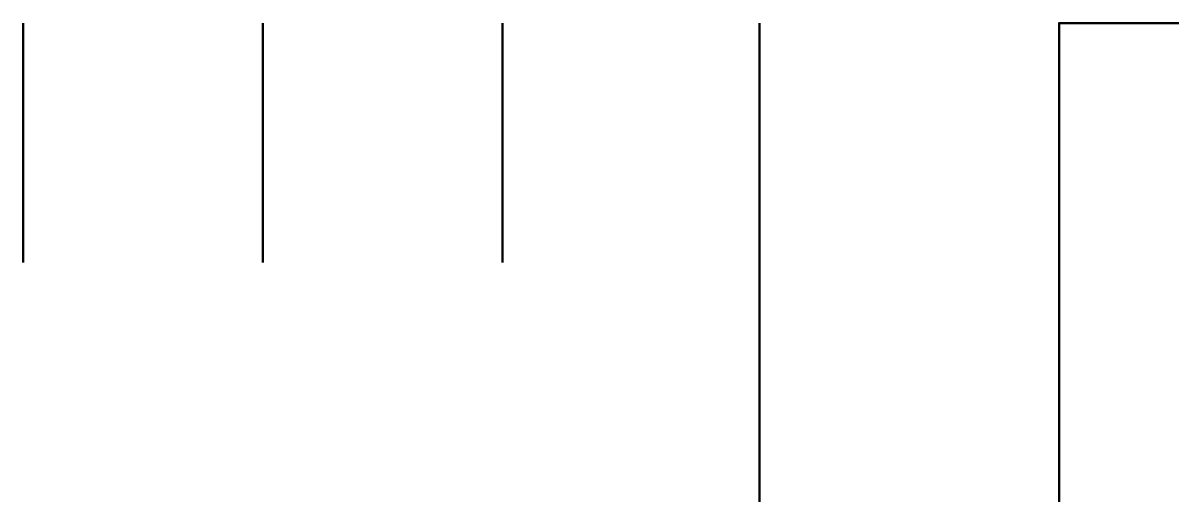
# Model space of a CAD drawing. Extents: x -15.8 to 22.7, y -8.7 to 7.3.
import ezdxf

# ---------------------------------------------------------------- set-up
doc = ezdxf.new("R2010")
doc.units = 0
doc.header["$LTSCALE"] = 35
doc.header["$MEASUREMENT"] = 0
for name, color, linetype in [('Eletrico', 5, 'CONTINUOUS'), ('ins eletric', 2, 'CONTINUOUS'), ('inst eletrica', 8, 'CONTINUOUS')]:
    doc.layers.add(name, color=color, linetype=linetype)

# ---------------------------------------------------------------- blocks, each defined once
blk = doc.blocks.new('Fase')
at = {"layer": 'Eletrico', "lineweight": 50}
blk.add_lwpolyline([(0, -0.1), (0, 0.1)], dxfattribs=at)
blk = doc.blocks.new('fase-neutro')
at = {"layer": 'Eletrico', "lineweight": 50}
blk.add_lwpolyline([(10, -8), (10, 8), (14, 8)], dxfattribs=at)
at = {"layer": 'inst eletrica', "xscale": 80, "yscale": 80, "zscale": 80}
blk.add_blockref('Fase', (0, 0), dxfattribs=at)
blk = doc.blocks.new('Retorno3')
at = {"layer": 'Eletrico', "lineweight": 50}
for points in [[(-0.1, 0), (-0.1, 0.1)], [(0, 0), (0, 0.1)], [(0.1, 0), (0.1, 0.1)]]:
    blk.add_lwpolyline(points, dxfattribs=at)

msp = doc.modelspace()

# ---------------------------------------------------------------- block references
at = {"layer": 'ins eletric', "color": 5, "xscale": 80, "yscale": 80, "zscale": 80}
msp.add_blockref('Retorno3', (-7.837, -0.653), dxfattribs=at)
at = {"layer": 'inst eletrica'}
msp.add_blockref('fase-neutro', (8.738, -0.653), dxfattribs=at)

doc.saveas('drawing.dxf')
